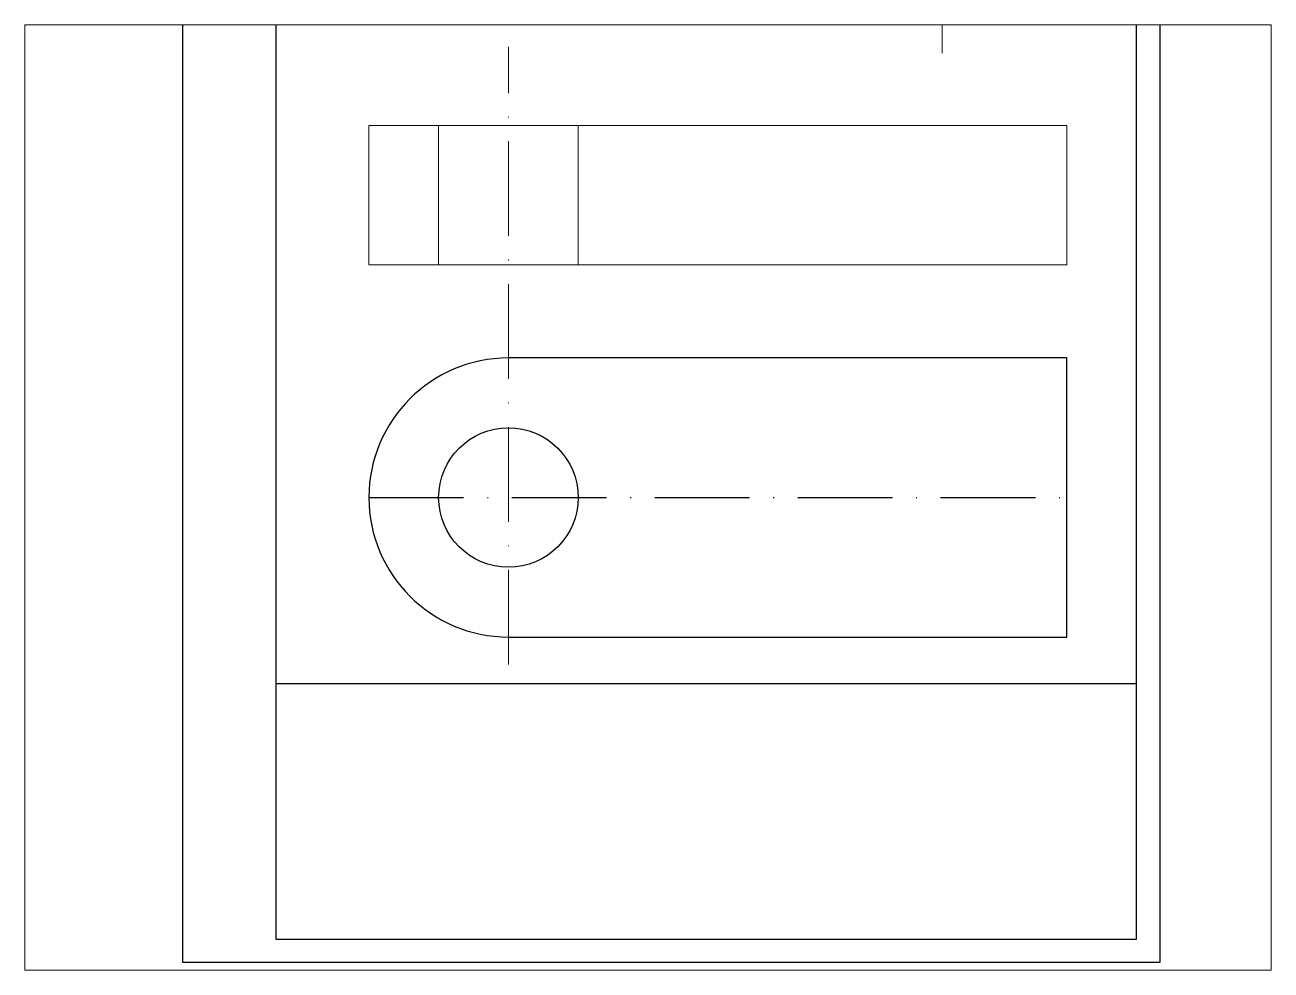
# Paper-space layout 'Лист2' of a CAD drawing. Header units: millimetres. Extents: x 26 to 231, y 20 to 176.
# The model-space entities are those that its viewports show. They can reach past a viewport. Long polylines and large blocks are cut down to what shows.
import ezdxf

# ---------------------------------------------------------------- set-up
doc = ezdxf.new("R2010")
doc.units = ezdxf.units.MM
doc.linetypes.add('ACAD_ISO10W100', pattern=[18, 12, -3, 0, -3])

msp = doc.modelspace()

# ---------------------------------------------------------------- linework, layer by layer
for p, q in [((0, 0), (0, 297)), ((210, 297), (210, 0)), ((190, 130), (70, 130)), ((190, 70), (190, 130)), ((70, 70), (190, 70)), ((20, 60), (205, 60)), ((210, 0), (0, 0))]:
    msp.add_line(p, q)
at = {"linetype": 'ACAD_ISO10W100', "lineweight": 20}
for p, q in [((163.24, 240.26), (163.24, 195.54)), ((70, 64.06), (70, 196.9))]:
    msp.add_line(p, q, dxfattribs=at)
at = {"lineweight": 20}
for p, q in [((190, 180), (40, 180)), ((40, 180), (40, 150)), ((55, 180), (55, 150)), ((85, 150), (85, 180)), ((190, 150), (190, 180)), ((40, 150), (190, 150))]:
    msp.add_line(p, q, dxfattribs=at)
at = {"linetype": 'ACAD_ISO10W100'}
msp.add_line((40, 100), (190, 100), dxfattribs=at)
at = {"lineweight": 30}
msp.add_lwpolyline([(20, 5), (205, 5), (205, 292), (20, 292)], close=True, dxfattribs=at)
msp.add_circle((70, 100), 15)
msp.add_arc((70, 100), 30, 90, 270)

psp = doc.layouts.new('Лист2')

# ---------------------------------------------------------------- viewports
at = {"layer": '0'}
psp.add_viewport(center=(128.5, 97.5), size=(205.6, 156), view_center_point=(100, 100), view_height=203.2571, dxfattribs=at)

doc.saveas('drawing.dxf')
